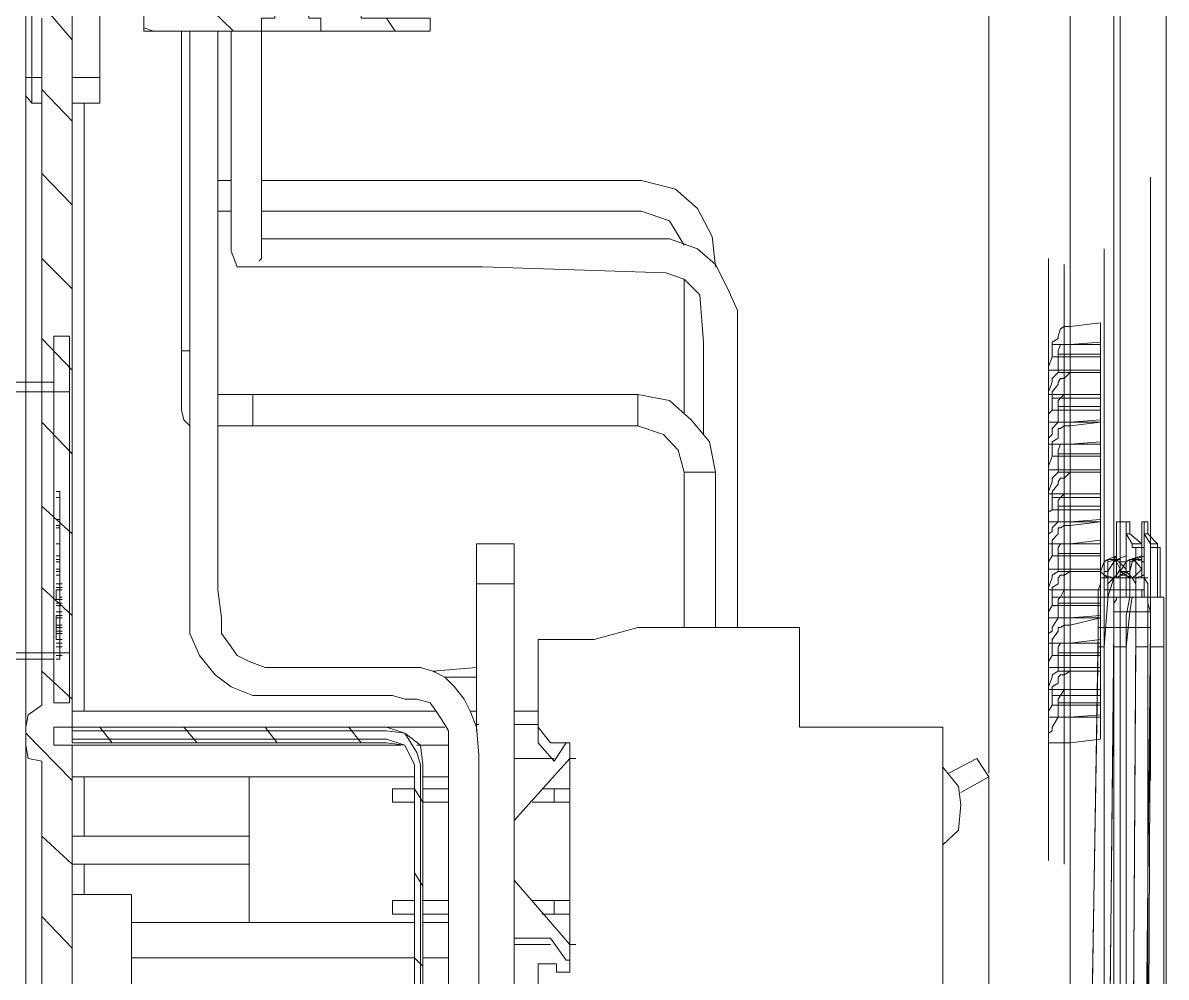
# Model space of a CAD drawing. Header units: millimetres. Extents: x 50 to 186, y -32 to 33.
# Drawn here: x 128.043 to 129.358, y -12.236 to -11.138 of the extents above; entities that cross this region are included whole.
import ezdxf

# ---------------------------------------------------------------- set-up
doc = ezdxf.new("R2010")
doc.units = ezdxf.units.MM
doc.layers.add('Prumada Eletrica', color=40, linetype='Continuous', lineweight=30)

msp = doc.modelspace()

# ---------------------------------------------------------------- linework, layer by layer
at = {"layer": 'Prumada Eletrica', "color": 7, "linetype": 'Continuous', "lineweight": 20, "true_color": 0x000007}
for points in [[(129.2478, -13.003), (129.2478, -13.0002), (129.2478, -9.31)], [(129.2478, -9.4567), (129.2478, -12.6776), (129.2478, -12.6776)], [(129.3163, -9.4846), (129.3121, -9.4888), (129.3051, -9.507), (129.3051, -12.9458), (129.3163, -12.9681), (129.3582, -12.9681)], [(129.3582, -12.5742), (129.3582, -9.5097), (129.3582, -9.5097)], [(129.3051, -9.553), (129.2981, -9.553), (129.2981, -12.9039), (129.3051, -12.9039)], [(129.1542, -9.6243), (129.1542, -12.0016), (129.1542, -12.0016)], [(128.0997, -12.6273), (128.0997, -11.9694), (128.0787, -11.9694), (128.0787, -11.9485), (128.0997, -11.9485), (128.0997, -9.7276)], [(128.1821, -9.7458), (128.1821, -11.1481), (128.3176, -11.1481), (128.3176, -11.1328), (128.3329, -11.1328), (128.3329, -11.0434), (128.3721, -11.0434), (128.3721, -11.1328), (128.386, -11.1328), (128.386, -11.1481), (128.5117, -11.1481), (128.5117, -11.1328), (128.4321, -11.1328), (128.4321, -10.9219), (128.5117, -10.9219), (128.5117, -10.9079), (128.4321, -10.9079), (128.4321, -10.8506)], [(129.2478, -11.4876), (129.2478, -10.9833), (129.2827, -10.9833)], [(128.2855, -11.1481), (128.1821, -11.0476), (128.1821, -11.0476)], [(128.0997, -11.2012), (128.1318, -11.2012), (128.1318, -11.0979)], [(128.0997, -11.1579), (128.0606, -11.1118), (128.0606, -11.1118)], [(128.0648, -11.1328), (128.0648, -11.9233), (128.0494, -11.9345), (128.0466, -11.9485), (128.0466, -11.9694), (128.0494, -11.9848), (128.0648, -11.9876), (128.0648, -12.6427)], [(128.4712, -11.1481), (128.4614, -11.1328), (128.4614, -11.1328)], [(128.1933, -11.1481), (128.1821, -11.144), (128.1821, -11.144)], [(128.2352, -11.6021), (128.2282, -11.5951), (128.2254, -11.5839), (128.2254, -11.1481)], [(128.5327, -12.5854), (128.5327, -11.9527), (128.5285, -11.9457), (128.5187, -11.9303), (128.5117, -11.9206), (128.4964, -11.9164), (128.4824, -11.9164), (128.4684, -11.9122), (128.3078, -11.9122), (128.2827, -11.9024), (128.2645, -11.8884), (128.2463, -11.8661), (128.2352, -11.8409), (128.2352, -11.1481)], [(128.2673, -11.1481), (128.2673, -11.7907), (128.2715, -11.8228), (128.2715, -11.8409), (128.2827, -11.8563), (128.2896, -11.8661), (128.3036, -11.8731), (128.3218, -11.88), (128.5006, -11.88), (128.5145, -11.8842), (128.5285, -11.8912), (128.5397, -11.9024), (128.5508, -11.9164), (128.5578, -11.9303), (128.5648, -11.9485), (128.5676, -11.9806), (128.5676, -12.5854), (128.5648, -12.5882), (128.5578, -12.5924), (128.5578, -12.5952), (128.5257, -12.5952)], [(128.826, -11.6119), (128.826, -11.5057), (128.8218, -11.4512), (128.8037, -11.4331), (128.7827, -11.4261), (128.5718, -11.4191), (128.2896, -11.4191), (128.2827, -11.401), (128.2827, -11.1481)], [(128.3176, -11.1481), (128.3176, -11.4093), (128.3148, -11.4121)], [(128.3176, -11.1481), (128.386, -11.1481), (128.386, -11.1481)], [(128.0466, -11.2012), (128.0466, -11.2152), (128.0466, -11.2152)], [(128.0536, -11.2012), (128.0648, -11.2012), (128.0648, -11.2012)], [(128.0536, -11.2306), (128.0536, -11.2012), (128.0536, -11.2012)], [(128.1318, -11.2306), (128.1318, -11.2012), (128.1318, -11.2012)], [(128.0466, -11.2152), (128.0466, -11.2222), (128.0536, -11.2306)], [(128.0466, -11.2152), (128.0466, -11.9485), (128.0466, -11.9485)], [(128.0997, -11.2515), (128.0648, -11.2152), (128.0648, -11.2152)], [(128.0648, -11.2306), (128.0536, -11.2306), (128.0536, -11.2306)], [(128.1318, -11.2306), (128.0997, -11.2306), (128.0997, -11.2306)], [(128.1137, -11.9303), (128.1137, -11.2306), (128.1137, -11.2306)], [(128.0997, -11.3479), (128.0648, -11.3116), (128.0648, -11.3116)], [(128.2673, -11.3199), (128.2827, -11.3199), (128.2827, -11.3199)], [(128.3176, -11.3199), (128.7548, -11.3199), (128.7939, -11.3297), (128.819, -11.3521), (128.8358, -11.3842), (128.84, -11.4191)], [(129.34, -12.0099), (129.34, -11.3158), (129.34, -11.3158)], [(128.2827, -11.3549), (128.2673, -11.3549), (128.2673, -11.3549)], [(128.8037, -11.394), (128.7869, -11.366), (128.7548, -11.3549), (128.3176, -11.3549)], [(128.3176, -11.387), (128.7869, -11.387), (128.819, -11.3982), (128.84, -11.4163), (128.8539, -11.4443), (128.8651, -11.4694), (128.8651, -11.834)], [(129.2869, -12.091), (129.2869, -11.3982), (129.2869, -11.3982)], [(128.0997, -11.4443), (128.0648, -11.4093), (128.0648, -11.4093)], [(129.2227, -11.4093), (129.2227, -12.1021), (129.2227, -12.1021)], [(129.2408, -11.4163), (129.2408, -12.1063), (129.2408, -12.1063)], [(128.8037, -11.5881), (128.8037, -11.4331), (128.8037, -11.4331)], [(129.2827, -11.5085), (129.2269, -11.5085), (129.2269, -11.5057), (129.2339, -11.5015), (129.2339, -11.4987), (129.2366, -11.4904), (129.2408, -11.4876), (129.2478, -11.4876)], [(129.2827, -11.4834), (129.2478, -11.4876), (129.2478, -11.4876)], [(129.2827, -11.4834), (129.2827, -11.5378), (129.2827, -11.5378)], [(128.0997, -11.5378), (128.0648, -11.5015), (128.0648, -11.5015)], [(128.0787, -11.4987), (128.0787, -11.9206), (128.0787, -11.9206)], [(128.0787, -11.9206), (128.0969, -11.9206), (128.0969, -11.4987), (128.0787, -11.4987)], [(129.2478, -11.5085), (129.2827, -11.5057), (129.2827, -11.5057)], [(128.2352, -11.5155), (128.2254, -11.5155), (128.2254, -11.5155)], [(129.2269, -11.5085), (129.2269, -11.5225), (129.2269, -11.5225)], [(129.2339, -11.5406), (129.2339, -11.5197), (129.2339, -11.5155), (129.2366, -11.5085), (129.2478, -11.5085), (129.2478, -11.5406)], [(129.2827, -11.5197), (129.2339, -11.5197), (129.2339, -11.5197)], [(129.2827, -11.5225), (129.2269, -11.5225), (129.2227, -11.5337), (129.2227, -11.5378), (129.2478, -11.5378)], [(129.2478, -11.5658), (129.2227, -11.5658), (129.2227, -11.563), (129.2269, -11.5518), (129.2269, -11.5476), (129.2339, -11.5406), (129.2478, -11.5406)], [(129.2827, -11.5406), (129.2478, -11.5406), (129.2408, -11.5476), (129.2366, -11.5476), (129.2339, -11.5518), (129.2339, -11.5546), (129.2269, -11.563), (129.2269, -11.57), (129.2827, -11.57), (129.2827, -11.5658)], [(129.2478, -11.5378), (129.2827, -11.5378), (129.2827, -11.5378)], [(129.2827, -11.5406), (129.2478, -11.5406), (129.2478, -11.5406)], [(129.2827, -11.5378), (129.2827, -11.5658), (129.2827, -11.5658)], [(128.0787, -11.5518), (127.96, -11.5518), (127.96, -11.5518)], [(127.96, -11.563), (128.0969, -11.563), (128.0969, -11.563)], [(128.2673, -11.5658), (128.3078, -11.5658), (128.3078, -11.5658)], [(128.3078, -11.5658), (128.7506, -11.5658), (128.7506, -11.5658)], [(128.3078, -11.5658), (128.3078, -11.6021), (128.3078, -11.6021)], [(128.84, -11.6552), (128.833, -11.6203), (128.812, -11.5951), (128.7869, -11.5728), (128.7506, -11.5658)], [(128.7506, -11.5658), (128.7506, -11.6021), (128.7506, -11.6021)], [(129.2269, -11.57), (129.2269, -11.5839), (129.2827, -11.5839), (129.2827, -11.57)], [(129.2827, -11.5658), (129.2408, -11.5658), (129.2366, -11.57), (129.2339, -11.5728), (129.2339, -11.5797), (129.2827, -11.5797)], [(129.2827, -11.5658), (129.2478, -11.5658), (129.2478, -11.5658)], [(129.2478, -11.5658), (129.2478, -11.6021), (129.2478, -11.6021)], [(129.2269, -11.5839), (129.2227, -11.5881), (129.2227, -11.5979)], [(129.2339, -11.5979), (129.2339, -11.5797), (129.2339, -11.5797)], [(129.2827, -11.5839), (129.2827, -11.5951), (129.2827, -11.5951)], [(128.0997, -11.6342), (128.0648, -11.5979), (128.0648, -11.5979)], [(129.2478, -11.5979), (129.2339, -11.5979), (129.2269, -11.6049), (129.2269, -11.6119), (129.2227, -11.6161), (129.2227, -11.623), (129.2478, -11.623)], [(129.2478, -11.5979), (129.2227, -11.5979), (129.2227, -11.5979)], [(129.2827, -11.623), (129.2269, -11.623), (129.2269, -11.6203), (129.2339, -11.6161), (129.2339, -11.6049), (129.2366, -11.6049), (129.2408, -11.6021), (129.2478, -11.6021), (129.2827, -11.5979)], [(129.2827, -11.6203), (129.2827, -11.5951), (129.2478, -11.5979)], [(129.2827, -11.5979), (129.2478, -11.5979), (129.2478, -11.5979)], [(128.3078, -11.6021), (128.2673, -11.6021), (128.2673, -11.6021)], [(128.7506, -11.6021), (128.3078, -11.6021), (128.3078, -11.6021)], [(128.8037, -11.834), (128.8037, -11.6552), (128.7967, -11.63), (128.7799, -11.6119), (128.7506, -11.6021)], [(129.2478, -11.6552), (129.2478, -11.623), (129.2366, -11.623), (129.2339, -11.63), (129.2339, -11.6342), (129.2339, -11.6552), (129.2269, -11.6622), (129.2269, -11.6663), (129.2227, -11.6775), (129.2227, -11.6803)], [(129.2269, -11.623), (129.2269, -11.637), (129.2269, -11.637)], [(129.2827, -11.6203), (129.2478, -11.623), (129.2478, -11.623)], [(129.2478, -11.623), (129.2827, -11.6203), (129.2827, -11.6203)], [(129.2827, -11.6203), (129.2827, -11.6524), (129.2827, -11.6524)], [(129.2478, -11.6524), (129.2227, -11.6524), (129.2227, -11.6482), (129.2269, -11.637), (129.2827, -11.637)], [(129.2827, -11.6342), (129.2339, -11.6342), (129.2339, -11.6342)], [(128.84, -11.6552), (128.8037, -11.6552), (128.8037, -11.6552)], [(128.84, -11.6552), (128.84, -11.834), (128.84, -11.834)], [(129.2827, -11.6552), (129.2478, -11.6552), (129.2408, -11.6622), (129.2366, -11.6622), (129.2339, -11.6663), (129.2339, -11.6691), (129.2269, -11.6775), (129.2269, -11.6845), (129.2827, -11.6845), (129.2827, -11.6803)], [(129.2478, -11.6552), (129.2339, -11.6552), (129.2339, -11.6552)], [(129.2478, -11.6524), (129.2827, -11.6524), (129.2827, -11.6524)], [(129.2827, -11.6552), (129.2478, -11.6552), (129.2478, -11.6552)], [(129.2827, -11.6524), (129.2827, -11.6803), (129.2827, -11.6803)], [(128.0815, -11.6775), (128.0857, -11.6775), (128.0857, -11.6943), (128.0857, -11.8521), (128.0857, -11.8703), (128.0815, -11.8703)], [(129.2478, -11.6803), (129.2227, -11.6803), (129.2227, -11.6803)], [(129.2269, -11.6845), (129.2269, -11.6985), (129.2827, -11.6985)], [(129.2827, -11.6803), (129.2478, -11.6803), (129.2408, -11.6803), (129.2366, -11.6845), (129.2339, -11.6873), (129.2339, -11.6943)], [(129.2827, -11.6803), (129.2478, -11.6803), (129.2478, -11.6803)], [(129.2827, -11.7124), (129.2478, -11.7166), (129.2478, -11.6803)], [(129.2827, -11.7096), (129.2827, -11.6845), (129.2827, -11.6845)], [(128.0997, -11.7264), (128.0648, -11.6943), (128.0648, -11.6943)], [(129.2269, -11.6985), (129.2227, -11.7013), (129.2227, -11.7124), (129.2478, -11.7124)], [(129.2827, -11.6943), (129.2339, -11.6943), (129.2339, -11.7124), (129.2478, -11.7124)], [(128.0815, -11.7096), (128.0857, -11.7096), (128.0857, -11.7096)], [(128.0857, -11.7166), (128.0815, -11.7166), (128.0815, -11.7166)], [(128.0815, -11.7166), (128.0857, -11.7166), (128.0857, -11.7166)], [(129.2478, -11.7376), (129.2227, -11.7376), (129.2227, -11.7264), (129.2269, -11.7236), (129.2269, -11.7194), (129.2339, -11.7124)], [(129.2478, -11.7166), (129.2408, -11.7166), (129.2366, -11.7194), (129.2339, -11.7194), (129.2339, -11.7264), (129.2269, -11.7334), (129.2269, -11.7376), (129.2827, -11.7376)], [(129.2478, -11.7124), (129.2827, -11.7096), (129.2827, -11.7096)], [(129.2827, -11.7124), (129.2478, -11.7124), (129.2478, -11.7124)], [(129.2827, -11.7096), (129.2827, -11.7334), (129.2827, -11.7334)], [(129.3009, -11.7124), (129.3009, -11.7767), (129.2981, -11.7767), (129.2911, -11.7837), (129.2911, -11.8018), (129.2869, -11.8563), (129.2869, -12.5058), (129.2911, -12.5603), (129.2911, -12.5784), (129.2981, -12.5854), (129.333, -12.5854), (129.3372, -12.5784), (129.3372, -11.7837), (129.333, -11.7767)], [(129.3191, -11.7418), (129.3191, -11.7376), (129.3121, -11.7264), (129.3121, -11.7124), (129.3009, -11.7124)], [(129.3051, -11.7124), (129.3121, -11.7124), (129.3121, -11.7124)], [(129.3302, -11.7515), (129.3302, -11.7767), (129.3121, -11.7767), (129.3121, -11.7124)], [(129.3121, -11.7515), (129.3121, -11.7124), (129.3163, -11.7124), (129.3163, -11.7264), (129.3302, -11.7376), (129.3302, -11.7418)], [(129.3121, -11.7124), (129.3163, -11.7124), (129.3163, -11.7124)], [(129.333, -11.7124), (129.333, -11.7515), (129.3232, -11.7557), (129.3302, -11.7557), (129.3302, -11.7585), (129.333, -11.7585)], [(129.333, -11.7124), (129.3302, -11.7124), (129.333, -11.7124), (129.3302, -11.7124)], [(129.3302, -11.7124), (129.3302, -11.7515), (129.3302, -11.7515)], [(129.3372, -11.7264), (129.3372, -11.7124), (129.333, -11.7124), (129.333, -11.7264)], [(129.3372, -11.7124), (129.333, -11.7124), (129.333, -11.7124)], [(129.333, -11.7585), (129.333, -11.7124), (129.333, -11.7124)], [(128.0857, -11.7194), (128.0815, -11.7194), (128.0815, -11.7194)], [(128.0857, -11.7194), (128.0815, -11.7194), (128.0815, -11.7194)], [(128.0857, -11.7194), (128.0815, -11.7194), (128.0815, -11.7194)], [(128.0857, -11.7194), (128.0815, -11.7194), (128.0815, -11.7194)], [(129.3121, -11.7264), (129.3163, -11.7264), (129.3163, -11.7264)], [(129.3484, -11.7376), (129.3372, -11.7264), (129.333, -11.7264), (129.34, -11.7376)], [(128.0857, -11.7376), (128.0815, -11.7376), (128.0815, -11.7376)], [(128.6081, -11.7837), (128.6081, -11.7376), (128.5648, -11.7376), (128.5648, -11.7837)], [(129.2478, -11.7697), (129.2478, -11.7376), (129.2366, -11.7376), (129.2339, -11.7418), (129.2339, -11.7697), (129.2269, -11.7739), (129.2269, -11.7767), (129.2227, -11.7879), (129.2227, -11.7907)], [(129.2269, -11.7376), (129.2269, -11.7515), (129.2269, -11.7515)], [(129.2827, -11.7334), (129.2478, -11.7376), (129.2478, -11.7376)], [(129.2478, -11.7376), (129.2827, -11.7334), (129.2827, -11.7334)], [(129.2827, -11.7334), (129.2827, -11.7669), (129.2827, -11.7669)], [(129.3191, -11.7376), (129.3302, -11.7376), (129.3302, -11.7376)], [(129.3191, -11.799), (129.3232, -11.799), (129.3232, -11.7418), (129.333, -11.7418), (129.333, -11.799)], [(129.3232, -11.7418), (129.3302, -11.7418), (129.3302, -11.7418)], [(129.3302, -11.7418), (129.333, -11.7418), (129.333, -11.799)], [(129.3484, -11.7418), (129.34, -11.7418), (129.34, -11.7418)], [(129.3484, -11.7418), (129.3512, -11.7418), (129.3512, -11.7418)], [(129.3512, -11.799), (129.3512, -11.7418), (129.3484, -11.7418)], [(129.3512, -11.7418), (129.3484, -11.7418), (129.3484, -11.7418)], [(129.3484, -11.799), (129.3484, -11.7418), (129.3484, -11.7418)], [(129.3512, -11.7418), (129.3512, -11.799), (129.3512, -11.799)], [(128.0857, -11.7515), (128.0815, -11.7515), (128.0815, -11.7515)], [(128.0857, -11.7557), (128.0815, -11.7557), (128.0815, -11.7557)], [(128.0857, -11.7557), (128.0815, -11.7557), (128.0815, -11.7557)], [(128.0857, -11.7557), (128.0815, -11.7557), (128.0815, -11.7557)], [(129.2478, -11.7669), (129.2227, -11.7669), (129.2227, -11.7585), (129.2269, -11.7515), (129.2827, -11.7515)], [(129.2827, -11.7488), (129.2339, -11.7488), (129.2339, -11.7488)], [(129.2911, -11.7767), (129.2869, -11.7739), (129.2827, -11.7697), (129.2869, -11.7739), (129.2981, -11.7767), (129.3009, -11.7739), (129.3051, -11.7669), (129.3009, -11.7585), (129.2981, -11.7557)], [(129.2869, -11.7697), (129.2911, -11.7697), (129.2911, -11.7767), (129.3051, -11.7767), (129.3051, -11.7739), (129.3121, -11.7739), (129.3121, -11.7585), (129.3051, -11.7585), (129.3051, -11.7557), (129.3009, -11.7557)], [(129.3009, -11.7557), (129.2911, -11.7585), (129.2911, -11.7697)], [(129.3009, -11.7557), (129.2911, -11.7557), (129.2911, -11.7557)], [(129.2981, -11.7585), (129.3009, -11.7557), (129.3009, -11.7767), (129.3121, -11.7767)], [(129.3121, -11.7669), (129.3009, -11.7557), (129.3009, -11.7557)], [(129.3051, -11.799), (129.3051, -11.7697), (129.3121, -11.7739), (129.3191, -11.7767), (129.3232, -11.7739), (129.3302, -11.7669), (129.3232, -11.7585), (129.3191, -11.7557), (129.3302, -11.7515)], [(129.3163, -11.7557), (129.3121, -11.7585), (129.3051, -11.7697), (129.3121, -11.7739), (129.3163, -11.7767), (129.3121, -11.7739), (129.3051, -11.7697)], [(129.3191, -11.7557), (129.3163, -11.7557), (129.3302, -11.7515)], [(129.3163, -11.7557), (129.3163, -11.7767), (129.3163, -11.7767)], [(129.3232, -11.7557), (129.3163, -11.7557), (129.3163, -11.7557)], [(129.3232, -11.7557), (129.333, -11.7515), (129.333, -11.7515)], [(129.3232, -11.7767), (129.3232, -11.7557), (129.3232, -11.7557)], [(129.333, -11.7585), (129.3232, -11.7557), (129.3232, -11.7557)], [(128.0857, -11.7585), (128.0815, -11.7585), (128.0815, -11.7585)], [(128.0857, -11.7585), (128.0815, -11.7585), (128.0815, -11.7585)], [(128.0815, -11.7585), (128.0857, -11.7585), (128.0857, -11.7585)], [(128.0857, -11.7669), (128.0815, -11.7669), (128.0815, -11.7669)], [(129.2478, -11.7669), (129.2827, -11.7669), (129.2827, -11.7669)], [(129.2827, -11.7669), (129.2827, -11.7907), (129.2827, -11.7907)], [(129.2981, -11.7585), (129.2911, -11.7697), (129.2911, -11.7697)], [(129.333, -11.7739), (129.333, -11.7585), (129.333, -11.7585)], [(128.0857, -11.7697), (128.0815, -11.7697), (128.0815, -11.7697)], [(128.0857, -11.7697), (128.0815, -11.7697), (128.0815, -11.7697)], [(128.0857, -11.7697), (128.0815, -11.7697), (128.0815, -11.7697)], [(128.0815, -11.7739), (128.0857, -11.7739), (128.0857, -11.7739)], [(129.2827, -11.7907), (129.2827, -11.799), (129.2269, -11.799), (129.2269, -11.7879), (129.2339, -11.7837), (129.2339, -11.7767), (129.2366, -11.7739), (129.2408, -11.7739), (129.2478, -11.7697)], [(129.2478, -11.7697), (129.2339, -11.7697), (129.2339, -11.7697)], [(129.2827, -11.7697), (129.2478, -11.7697), (129.2478, -11.7697)], [(129.2827, -11.7697), (129.2478, -11.7697), (129.2478, -11.7697)], [(129.2827, -11.7767), (129.2827, -11.7837), (129.2799, -11.7907), (129.2799, -11.8563), (129.2688, -12.5058), (129.2688, -12.5533), (129.273, -12.5603), (129.273, -12.5854), (129.2799, -12.5854)], [(129.2799, -11.8563), (129.2799, -11.7907), (129.2827, -11.7837), (129.2827, -11.7767), (129.2981, -11.7767), (129.2911, -11.7837), (129.2911, -11.8018), (129.2869, -11.8563)], [(129.2869, -11.7767), (129.2869, -11.799), (129.2827, -11.799)], [(129.2869, -11.799), (129.2869, -11.7697), (129.2911, -11.7697), (129.2911, -11.799)], [(129.2981, -11.7767), (129.2911, -11.799), (129.3121, -11.799), (129.3121, -11.7767)], [(129.2981, -11.7767), (129.3009, -11.7767), (129.3009, -11.7767)], [(129.3009, -11.7767), (129.3121, -11.7697), (129.3121, -11.7697)], [(129.3051, -11.7697), (129.3121, -11.7697), (129.3121, -11.7697)], [(129.3051, -11.799), (129.3051, -11.7697), (129.3051, -11.7697)], [(129.3121, -11.799), (129.3121, -11.7697), (129.3163, -11.7739), (129.3191, -11.7767), (129.3302, -11.7767), (129.3302, -11.7739), (129.333, -11.7739)], [(129.3121, -11.7697), (129.3163, -11.7697), (129.3163, -11.7697)], [(129.3163, -11.7697), (129.3163, -11.799), (129.3163, -11.7767)], [(129.3163, -11.7767), (129.3232, -11.7767), (129.3232, -11.7767)], [(129.3191, -11.7767), (129.3232, -11.7837), (129.3232, -11.8563), (129.3372, -11.8563), (129.3372, -11.7837), (129.333, -11.7767)], [(129.3232, -11.8563), (129.3232, -11.7837), (129.3191, -11.7767)], [(129.3232, -11.7767), (129.333, -11.7739), (129.333, -11.7739)], [(129.3302, -11.7767), (129.333, -11.7767), (129.333, -11.7739)], [(129.333, -11.7767), (129.3372, -11.7767), (129.3372, -11.7767)], [(128.0997, -11.82), (128.0648, -11.7879), (128.0648, -11.7879)], [(128.0857, -11.7837), (128.0815, -11.7837), (128.0815, -11.7837)], [(128.0857, -11.7879), (128.0815, -11.7879), (128.0815, -11.7879)], [(128.0857, -11.7879), (128.0815, -11.7879), (128.0815, -11.7879)], [(128.0857, -11.7907), (128.0815, -11.7907), (128.0815, -11.7907)], [(128.0815, -11.8018), (128.0815, -11.7907), (128.0857, -11.7907)], [(128.0885, -11.7837), (128.0857, -11.7837), (128.0857, -11.7879)], [(128.0857, -11.7837), (128.0885, -11.7837), (128.0885, -11.7837)], [(128.0857, -11.7879), (128.0885, -11.7879), (128.0885, -11.7879)], [(128.0857, -11.7879), (128.0885, -11.7879), (128.0885, -11.7879)], [(128.0857, -11.7879), (128.0885, -11.7879), (128.0885, -11.7879)], [(128.0857, -11.7879), (128.0885, -11.7879), (128.0885, -11.7879)], [(128.0885, -11.7907), (128.0857, -11.7907), (128.0857, -11.799)], [(128.0857, -11.7907), (128.0885, -11.7907), (128.0885, -11.7907)], [(128.0857, -11.7907), (128.0885, -11.7907), (128.0885, -11.7907)], [(128.0857, -11.7907), (128.0885, -11.7907), (128.0885, -11.7907)], [(128.5676, -12.3927), (128.6081, -12.3927), (128.6081, -11.7837), (128.5648, -11.7837), (128.5648, -11.9527)], [(129.2227, -11.8521), (129.2227, -11.8409), (129.2269, -11.8381), (129.2269, -11.834), (129.2339, -11.8228), (129.2339, -11.8018), (129.2366, -11.799), (129.2408, -11.7907), (129.2478, -11.7907), (129.2478, -11.8312), (129.2408, -11.8312), (129.2366, -11.834), (129.2339, -11.834), (129.2339, -11.8381), (129.2269, -11.8479), (129.2269, -11.8521), (129.2269, -11.8661), (129.2227, -11.8731), (129.2227, -11.88)], [(129.2478, -11.7907), (129.2227, -11.7907), (129.2227, -11.7907)], [(129.2827, -11.7907), (129.2478, -11.7907), (129.2478, -11.7907)], [(129.2478, -11.7907), (129.2827, -11.7907), (129.2827, -11.7907)], [(129.2869, -11.799), (129.2869, -11.7907), (129.3051, -11.7907)], [(129.2869, -11.7907), (129.2911, -11.7907), (129.2911, -11.7907)], [(129.3121, -11.7907), (129.2911, -11.7907), (129.2911, -11.799)], [(129.3051, -11.799), (129.3051, -11.7907), (129.3121, -11.7907), (129.3121, -11.799)], [(129.3121, -11.799), (129.3121, -11.7907), (129.3302, -11.7907)], [(129.3121, -11.7907), (129.3163, -11.7907), (129.3163, -11.7907)], [(129.3163, -11.799), (129.3163, -11.7907), (129.333, -11.7907)], [(129.3302, -11.799), (129.3302, -11.7907), (129.333, -11.7907), (129.333, -11.799)], [(128.0857, -11.8018), (128.0815, -11.8018), (128.0815, -11.8018)], [(128.0815, -11.806), (128.0857, -11.806), (128.0857, -11.806)], [(128.0857, -11.8088), (128.0815, -11.8088), (128.0815, -11.8088)], [(128.0857, -11.8088), (128.0815, -11.8088), (128.0815, -11.8088)], [(128.0857, -11.799), (128.0885, -11.799), (128.0885, -11.799)], [(128.0857, -11.799), (128.0885, -11.799), (128.0885, -11.799)], [(128.0857, -11.8018), (128.0885, -11.8018), (128.0885, -11.8018)], [(128.0857, -11.8018), (128.0885, -11.8018), (128.0885, -11.8018)], [(128.0857, -11.8018), (128.0885, -11.8018), (128.0885, -11.8018)], [(128.0857, -11.8018), (128.0885, -11.8018), (128.0885, -11.8018)], [(128.0857, -11.8018), (128.0885, -11.8018), (128.0885, -11.8018)], [(128.0857, -11.8018), (128.0885, -11.8018), (128.0885, -11.8018)], [(128.0857, -11.8018), (128.0885, -11.8018), (128.0885, -11.8018)], [(128.0857, -11.8018), (128.0885, -11.8018), (128.0885, -11.8018)], [(128.0857, -11.8018), (128.0885, -11.8018), (128.0885, -11.8018)], [(128.0857, -11.8018), (128.0885, -11.8018), (128.0885, -11.8018)], [(128.0857, -11.806), (128.0885, -11.806), (128.0885, -11.806)], [(128.0857, -11.806), (128.0885, -11.806), (128.0885, -11.806)], [(128.0857, -11.806), (128.0885, -11.806), (128.0885, -11.806)], [(128.0857, -11.806), (128.0885, -11.806), (128.0885, -11.806)], [(128.0857, -11.806), (128.0885, -11.806), (128.0885, -11.806)], [(128.0857, -11.8088), (128.0885, -11.8088), (128.0885, -11.8088)], [(128.0857, -11.8088), (128.0885, -11.8088), (128.0885, -11.8088)], [(128.0857, -11.8158), (128.0857, -11.8088), (128.0857, -11.8088)], [(128.0857, -11.8088), (128.0885, -11.8088), (128.0885, -11.8088)], [(128.0857, -11.8088), (128.0885, -11.8088), (128.0885, -11.8088)], [(128.0857, -11.8088), (128.0885, -11.8088), (128.0885, -11.8088)], [(128.0857, -11.8088), (128.0885, -11.8088), (128.0885, -11.8088)], [(128.0857, -11.8088), (128.0885, -11.8088), (128.0885, -11.8088)], [(129.2269, -11.8088), (129.2227, -11.8158), (129.2227, -11.8228)], [(129.2269, -11.799), (129.2269, -11.8088), (129.2827, -11.8088), (129.2827, -11.799)], [(129.2827, -11.806), (129.2339, -11.806), (129.2339, -11.806)], [(129.2827, -11.799), (129.2799, -11.799), (129.2799, -11.8381)], [(129.2799, -11.834), (129.3232, -11.834), (129.3232, -11.799), (129.3191, -11.799)], [(129.2827, -11.8088), (129.2827, -11.82), (129.2827, -11.82)], [(129.2869, -11.799), (129.2911, -11.799), (129.2981, -11.799)], [(129.2869, -11.799), (129.2911, -11.799), (129.2981, -11.799)], [(129.2869, -11.799), (129.2911, -11.799), (129.2911, -11.799)], [(129.3009, -11.799), (129.3009, -11.8018), (129.2981, -11.806), (129.2981, -11.8563), (129.2911, -12.5058), (129.2911, -12.5631)], [(129.2911, -11.799), (129.2981, -11.799), (129.2981, -11.799)], [(129.3009, -11.799), (129.3009, -11.8018), (129.2981, -11.806), (129.2981, -11.8563)], [(129.3009, -11.799), (129.3191, -11.799), (129.3191, -11.799)], [(129.3163, -12.5561), (129.3121, -12.5058), (129.3121, -11.82), (129.3163, -11.799)], [(129.3121, -11.8563), (129.3163, -11.8158), (129.3191, -11.799)], [(129.3121, -11.799), (129.3163, -11.799), (129.3191, -11.799)], [(129.3121, -11.799), (129.3163, -11.799), (129.3163, -11.799)], [(129.3121, -11.799), (129.3163, -11.799), (129.3191, -11.799)], [(129.3163, -11.799), (129.3191, -11.799), (129.3191, -11.799)], [(129.3163, -11.799), (129.3191, -11.799), (129.3191, -11.799)], [(129.3554, -11.799), (129.3554, -12.5631), (129.3191, -12.5631)], [(129.3484, -11.799), (129.3232, -11.799), (129.3232, -11.799)], [(129.3302, -12.5631), (129.333, -12.5631), (129.333, -12.5281), (129.3372, -12.5212), (129.3372, -12.5058), (129.34, -11.8563), (129.34, -11.8158), (129.3372, -11.806), (129.3372, -11.799)], [(129.34, -11.8563), (129.34, -11.8158), (129.3372, -11.806), (129.3372, -11.799)], [(129.3554, -11.799), (129.3484, -11.799), (129.3484, -11.799)], [(129.3554, -11.799), (129.3554, -11.8563), (129.3554, -11.8563)], [(128.0857, -11.8158), (128.0815, -11.8158), (128.0815, -11.8158)], [(128.0857, -11.8158), (128.0815, -11.8158), (128.0815, -11.8158)], [(128.0857, -11.8158), (128.0815, -11.8158), (128.0815, -11.8158)], [(128.0857, -11.8158), (128.0815, -11.8158), (128.0815, -11.8158)], [(128.0857, -11.8158), (128.0815, -11.8158), (128.0815, -11.8158)], [(128.0815, -11.8312), (128.0857, -11.8312), (128.0857, -11.8158)], [(128.0857, -11.8158), (128.0815, -11.8158), (128.0815, -11.8158)], [(128.0857, -11.82), (128.0815, -11.82), (128.0815, -11.82)], [(128.0857, -11.82), (128.0815, -11.82), (128.0815, -11.82)], [(128.0857, -11.82), (128.0815, -11.82), (128.0815, -11.82)], [(128.0815, -11.8479), (128.0815, -11.82), (128.0815, -11.82)], [(128.0857, -11.8158), (128.0885, -11.8158), (128.0885, -11.8158)], [(128.0857, -11.8158), (128.0885, -11.8158), (128.0885, -11.8158)], [(128.0857, -11.8158), (128.0885, -11.8158), (128.0885, -11.8158)], [(128.0857, -11.8158), (128.0885, -11.8158), (128.0885, -11.8158)], [(128.0857, -11.82), (128.0885, -11.82), (128.0885, -11.82)], [(128.0857, -11.82), (128.0885, -11.82), (128.0885, -11.82)], [(128.0857, -11.82), (128.0885, -11.82), (128.0885, -11.82)], [(128.0857, -11.82), (128.0885, -11.82), (128.0885, -11.82)], [(129.2478, -11.8228), (129.2827, -11.82), (129.2827, -11.82)], [(129.2827, -11.82), (129.2827, -11.8479), (129.2827, -11.8479)], [(129.3163, -11.8158), (129.2981, -11.8158), (129.2981, -11.834), (129.2911, -12.5309), (129.2911, -12.5533), (129.3163, -12.5533)], [(129.3163, -12.5533), (129.333, -12.5533), (129.333, -12.5309), (129.34, -11.834), (129.34, -11.8158), (129.3163, -11.8158)], [(128.0857, -11.8228), (128.0815, -11.8228), (128.0815, -11.8228)], [(128.0857, -11.8312), (128.0815, -11.8312), (128.0815, -11.8312)], [(128.0857, -11.834), (128.0815, -11.834), (128.0815, -11.834)], [(128.0857, -11.8228), (128.0885, -11.8228), (128.0885, -11.8228)], [(128.0857, -11.8228), (128.0885, -11.8228), (128.0885, -11.8228)], [(128.0857, -11.8228), (128.0885, -11.8228), (128.0885, -11.8228)], [(128.0885, -11.8312), (128.0857, -11.8312), (128.0857, -11.834), (128.0885, -11.834)], [(128.0857, -11.8312), (128.0885, -11.8312), (128.0885, -11.8312)], [(128.0857, -11.8312), (128.0885, -11.8312), (128.0885, -11.8312)], [(128.0857, -11.8312), (128.0885, -11.8312), (128.0885, -11.8312)], [(128.0857, -11.834), (128.0857, -11.8381), (128.0857, -11.8381)], [(129.2478, -11.8228), (129.2227, -11.8228), (129.2227, -11.8228)], [(129.2478, -11.8228), (129.2339, -11.8228), (129.2339, -11.8228)], [(129.2827, -11.8228), (129.2478, -11.8228), (129.2478, -11.8228)], [(129.2478, -11.8312), (129.2827, -11.8228), (129.2827, -11.8228)], [(129.2827, -11.8228), (129.2478, -11.8312), (129.2478, -11.8312)], [(129.3232, -11.834), (129.2799, -11.834), (129.2799, -11.834)], [(129.3121, -11.834), (129.34, -11.834), (129.34, -11.834)], [(129.3121, -11.834), (129.34, -11.834), (129.34, -11.834)], [(129.3163, -12.5714), (129.3163, -12.5603), (129.3191, -12.5533), (129.3191, -12.5309), (129.3232, -11.834)], [(128.0857, -11.8381), (128.0815, -11.8381), (128.0815, -11.8381)], [(128.0857, -11.8381), (128.0815, -11.8381), (128.0815, -11.8381)], [(128.0857, -11.8409), (128.0815, -11.8409), (128.0815, -11.8409)], [(128.0857, -11.8409), (128.0815, -11.8409), (128.0815, -11.8409)], [(128.0857, -11.8479), (128.0815, -11.8479), (128.0815, -11.8479)], [(128.0815, -11.8479), (128.0857, -11.8479), (128.0857, -11.8479)], [(128.0857, -11.8381), (128.0885, -11.8381), (128.0885, -11.8381)], [(128.0857, -11.8409), (128.0857, -11.8381), (128.0857, -11.8381)], [(128.0857, -11.8381), (128.0885, -11.8381), (128.0885, -11.8381)], [(128.0857, -11.8381), (128.0885, -11.8381), (128.0885, -11.8381)], [(128.0857, -11.8409), (128.0885, -11.8409), (128.0885, -11.8409)], [(128.0857, -11.8409), (128.0857, -11.8479), (128.0857, -11.8479)], [(128.0857, -11.8409), (128.0885, -11.8409), (128.0885, -11.8409)], [(128.0857, -11.8409), (128.0885, -11.8409), (128.0885, -11.8409)], [(128.0857, -11.8479), (128.0885, -11.8479), (128.0885, -11.8479)], [(128.0857, -11.8479), (128.0885, -11.8479), (128.0885, -11.8479)], [(128.0857, -11.8479), (128.0885, -11.8479), (128.0885, -11.8479)], [(128.0857, -11.8479), (128.0885, -11.8479), (128.0885, -11.8479)], [(128.0857, -11.8479), (128.0885, -11.8479), (128.0885, -11.8479)], [(128.0857, -11.8479), (128.0885, -11.8479), (128.0885, -11.8479)], [(128.0857, -11.8479), (128.0885, -11.8479), (128.0885, -11.8479)], [(128.0857, -11.8479), (128.0885, -11.8479), (128.0885, -11.8479)], [(128.0857, -11.8479), (128.0885, -11.8479), (128.0885, -11.8479)], [(129.2827, -11.8479), (129.2478, -11.8521), (129.2478, -11.8521)], [(129.2478, -11.8521), (129.2827, -11.8479), (129.2827, -11.8479)], [(129.2799, -11.8381), (129.2688, -12.5309), (129.2688, -12.5379), (129.273, -12.5463), (129.273, -12.5714)], [(129.2827, -11.88), (129.2827, -11.8479), (129.2827, -11.8479)], [(128.0857, -11.8521), (128.0815, -11.8521), (128.0815, -11.8521)], [(128.0857, -11.8521), (128.0815, -11.8521), (128.0815, -11.8521)], [(128.0857, -11.8521), (128.0815, -11.8521), (128.0815, -11.8521)], [(128.0857, -11.8521), (128.0815, -11.8521), (128.0815, -11.8521)], [(128.0857, -11.8521), (128.0815, -11.8521), (128.0815, -11.8521)], [(128.0857, -11.8521), (128.0815, -11.8521), (128.0815, -11.8521)], [(128.0857, -11.8521), (128.0885, -11.8521), (128.0885, -11.8521)], [(128.0857, -11.8521), (128.0885, -11.8521), (128.0885, -11.8521)], [(128.0857, -11.8521), (128.0857, -11.8563), (128.0885, -11.8563)], [(128.0857, -11.8521), (128.0885, -11.8521), (128.0885, -11.8521)], [(128.0857, -11.8521), (128.0885, -11.8521), (128.0885, -11.8521)], [(128.0857, -11.8521), (128.0885, -11.8521), (128.0885, -11.8521)], [(128.0857, -11.8521), (128.0885, -11.8521), (128.0885, -11.8521)], [(128.0857, -11.8521), (128.0885, -11.8521), (128.0885, -11.8521)], [(128.0857, -11.8521), (128.0885, -11.8521), (128.0885, -11.8521)], [(128.0857, -11.8521), (128.0885, -11.8521), (128.0885, -11.8521)], [(128.0857, -11.8521), (128.0885, -11.8521), (128.0885, -11.8521)], [(128.0885, -11.8563), (128.0857, -11.8563), (128.0857, -11.8633)], [(128.0857, -11.8563), (128.0885, -11.8563), (128.0885, -11.8563)], [(128.0857, -11.8563), (128.0885, -11.8563), (128.0885, -11.8563)], [(128.0857, -11.8563), (128.0885, -11.8563), (128.0885, -11.8563)], [(128.0857, -11.8563), (128.0885, -11.8563), (128.0885, -11.8563)], [(128.0857, -11.8563), (128.0885, -11.8563), (128.0885, -11.8563)], [(128.0857, -11.8563), (128.0885, -11.8563), (128.0885, -11.8563)], [(128.0857, -11.8563), (128.0885, -11.8563), (128.0885, -11.8563)], [(128.0857, -11.8563), (128.0885, -11.8563), (128.0885, -11.8563)], [(128.0857, -11.8563), (128.0885, -11.8563), (128.0885, -11.8563)], [(128.0857, -11.8563), (128.0885, -11.8563), (128.0885, -11.8563)], [(128.0857, -11.8563), (128.0885, -11.8563), (128.0885, -11.8563)], [(129.2478, -11.8521), (129.2227, -11.8521), (129.2227, -11.8521)], [(129.2827, -11.8521), (129.2269, -11.8521), (129.2269, -11.8521)], [(129.2478, -11.8842), (129.2478, -11.8521), (129.2366, -11.8521), (129.2339, -11.8563), (129.2339, -11.8842)], [(129.2799, -11.8563), (129.2869, -11.8563), (129.2869, -12.5058)], [(129.2981, -11.8563), (129.3121, -11.8563), (129.3121, -11.8563)], [(129.3121, -12.5058), (129.3121, -11.8563), (129.3121, -11.8563)], [(129.3232, -11.8563), (129.3191, -12.5058), (129.3372, -12.5058), (129.3372, -11.8563)], [(129.34, -11.8563), (129.3554, -11.8563), (129.3554, -12.5058)], [(127.96, -11.8633), (128.0969, -11.8633), (128.0969, -11.8633)], [(128.0787, -11.8703), (127.96, -11.8703), (127.96, -11.8703)], [(128.0815, -11.8661), (128.0857, -11.8661), (128.0857, -11.8661)], [(128.0815, -11.8703), (128.0857, -11.8703), (128.0857, -11.8703)], [(128.0857, -11.8633), (128.0885, -11.8633), (128.0885, -11.8633)], [(128.0857, -11.8633), (128.0885, -11.8633), (128.0885, -11.8633)], [(128.0857, -11.8633), (128.0885, -11.8633), (128.0885, -11.8633)], [(128.0857, -11.8633), (128.0885, -11.8633), (128.0885, -11.8633)], [(128.0857, -11.8633), (128.0885, -11.8633), (128.0885, -11.8633)], [(128.0857, -11.8633), (128.0885, -11.8633), (128.0885, -11.8633)], [(128.0857, -11.8633), (128.0885, -11.8633), (128.0885, -11.8633)], [(128.0857, -11.8661), (128.0885, -11.8661), (128.0885, -11.8661)], [(128.0857, -11.8703), (128.0857, -11.8661), (128.0857, -11.8661)], [(128.0857, -11.8661), (128.0885, -11.8661), (128.0885, -11.8661)], [(128.0857, -11.8661), (128.0885, -11.8661), (128.0885, -11.8661)], [(128.0857, -11.8661), (128.0885, -11.8661), (128.0885, -11.8661)], [(128.0857, -11.8661), (128.0885, -11.8661), (128.0885, -11.8661)], [(129.2827, -11.8661), (129.2269, -11.8661), (129.2269, -11.8661)], [(129.2827, -11.8633), (129.2339, -11.8633), (129.2339, -11.8633)], [(128.0997, -11.9164), (128.0648, -11.8842), (128.0648, -11.8842)], [(128.5145, -11.8842), (128.5648, -11.88), (128.5648, -11.88)], [(128.5145, -11.8842), (128.5187, -11.8842), (128.5187, -11.8842)], [(129.2478, -11.88), (129.2227, -11.88), (129.2227, -11.88)], [(129.2478, -11.8842), (129.2339, -11.8842), (129.2269, -11.8884), (129.2269, -11.8912), (129.2227, -11.9024), (129.2227, -11.9052)], [(129.2827, -11.8842), (129.2478, -11.8842), (129.2408, -11.8884), (129.2366, -11.8884), (129.2339, -11.8912), (129.2339, -11.8982), (129.2269, -11.9024), (129.2269, -11.9122), (129.2827, -11.9122)], [(129.2478, -11.88), (129.2827, -11.88), (129.2827, -11.88)], [(129.2827, -11.8842), (129.2478, -11.8842), (129.2478, -11.8842)], [(129.2478, -11.8842), (129.2827, -11.8842), (129.2827, -11.8842)], [(129.2827, -11.88), (129.2827, -11.9052), (129.2827, -11.9052)], [(128.5285, -11.8912), (128.5648, -11.8912), (128.5648, -11.8912)], [(129.2478, -11.9052), (129.2227, -11.9052), (129.2227, -11.9052)], [(129.2339, -11.9373), (129.2339, -11.9206), (129.2339, -11.9164), (129.2366, -11.9122), (129.2408, -11.9052), (129.2478, -11.9052), (129.2478, -12.4094), (129.2408, -12.4094), (129.2366, -12.4164), (129.2339, -12.4164), (129.2339, -12.4206), (129.2269, -12.4318), (129.2269, -12.4346)], [(129.2269, -11.9122), (129.2269, -11.9233), (129.2269, -11.9233)], [(129.2827, -11.9052), (129.2478, -11.9052), (129.2478, -11.9052)], [(129.2478, -11.9052), (129.2827, -11.9052), (129.2827, -11.9052)], [(129.2827, -11.9345), (129.2827, -11.9052), (129.2827, -11.9052)], [(129.2827, -11.9233), (129.2269, -11.9233), (129.2227, -11.9303), (129.2227, -11.9373)], [(129.2827, -11.9206), (129.2339, -11.9206), (129.2339, -11.9206)], [(128.5187, -11.9303), (128.0997, -11.9303), (128.0997, -11.9303)], [(128.5648, -11.9303), (128.5578, -11.9303), (128.5578, -11.9303)], [(128.636, -11.9303), (128.6081, -11.9303), (128.6081, -11.9303)], [(129.2478, -11.9666), (129.2227, -11.9666), (129.2227, -11.9555), (129.2269, -11.9527), (129.2269, -11.9485), (129.2339, -11.9373), (129.2478, -11.9373)], [(129.2478, -11.9373), (129.2227, -11.9373), (129.2227, -11.9373)], [(129.2478, -11.9373), (129.2827, -11.9345), (129.2827, -11.9345)], [(129.2827, -11.9373), (129.2478, -11.9373), (129.2478, -11.9373)], [(129.2827, -11.9345), (129.2827, -11.9625), (129.2827, -11.9625)], [(128.5285, -11.9485), (128.0997, -11.9485), (128.0997, -11.9485)], [(128.5006, -12.6245), (128.5006, -11.9918), (128.4964, -11.9778), (128.4824, -11.9555), (128.4614, -11.9527), (128.0997, -11.9527)], [(128.1458, -11.9666), (128.1318, -11.9485), (128.1318, -11.9485)], [(128.2436, -11.9666), (128.2282, -11.9485), (128.2282, -11.9485)], [(128.3357, -11.9666), (128.3218, -11.9485), (128.3218, -11.9485)], [(128.4321, -11.9666), (128.4181, -11.9485), (128.4181, -11.9485)], [(128.5648, -11.9457), (128.5676, -11.9457), (128.5676, -11.9457)], [(128.636, -11.9457), (128.6081, -11.9457), (128.6081, -11.9457)], [(128.636, -11.9485), (128.636, -11.9666), (128.6542, -11.9876), (128.6682, -11.9666)], [(128.0997, -12.0099), (128.0466, -11.9555), (128.0466, -11.9555)], [(128.0997, -11.9625), (128.4614, -11.9625), (128.4614, -11.9625)], [(128.4936, -12.6245), (128.4936, -11.9918), (128.4824, -11.9694), (128.4614, -11.9625)], [(129.2827, -11.9625), (129.2478, -11.9666), (129.2478, -11.9666)], [(128.0466, -11.9694), (128.0466, -12.9709), (128.0466, -12.9709)], [(128.4782, -11.9694), (128.0997, -11.9694), (128.0997, -11.9694)], [(128.5327, -11.9694), (128.4964, -11.9694), (128.4964, -11.9694)], [(128.6724, -11.9848), (128.6081, -12.056), (128.6081, -12.056)], [(128.6081, -11.9848), (128.65, -11.9848), (128.65, -11.9848)], [(128.6081, -11.9848), (128.65, -11.9848), (128.65, -11.9848)], [(128.65, -11.9848), (128.6542, -11.9848), (128.6542, -11.9848)], [(128.6724, -11.9848), (128.6793, -11.9848), (128.6793, -11.9848)], [(129.1081, -12.0016), (129.1403, -11.9848), (129.1542, -12.0058), (129.1221, -12.0239)], [(128.4936, -12.0058), (128.0997, -12.0058), (128.0997, -12.0058)], [(128.1137, -12.0742), (128.1137, -12.0058), (128.1137, -12.0058)], [(128.3036, -12.0058), (128.3036, -12.1734), (128.3036, -12.1734)], [(128.5327, -12.0058), (128.5033, -12.0058), (128.5033, -12.0058)], [(129.1012, -12.084), (129.1193, -12.0672), (129.1221, -12.0379), (129.1193, -12.0169), (129.1012, -11.9946)], [(129.1542, -12.0058), (129.1542, -12.6748), (129.1542, -12.6748)], [(128.4936, -12.0197), (128.4684, -12.0197), (128.4684, -12.0351), (128.4936, -12.0351)], [(128.5033, -12.0351), (128.4936, -12.0197), (128.4936, -12.0197)], [(128.5327, -12.0197), (128.5033, -12.0197), (128.5033, -12.0197)], [(128.6542, -12.0197), (128.6542, -12.0351), (128.6542, -12.0351)], [(128.5033, -12.0351), (128.5327, -12.0351), (128.5327, -12.0351)], [(128.0997, -12.1063), (128.0648, -12.0742), (128.0648, -12.0742)], [(128.3036, -12.1063), (128.3036, -12.0742), (128.1137, -12.0742), (128.0997, -12.0742)], [(128.3036, -12.1063), (128.1137, -12.1063), (128.0997, -12.1063)], [(128.1137, -12.1412), (128.1137, -12.1063), (128.1137, -12.1063)], [(128.5033, -12.1315), (128.4936, -12.1161), (128.4936, -12.1161)], [(128.6081, -12.1245), (128.6724, -12.1985), (128.6724, -12.1985)], [(128.0997, -12.1412), (128.1681, -12.1412), (128.1681, -12.1412)], [(128.1681, -12.2488), (128.1681, -12.1412), (128.1681, -12.1412)], [(128.4936, -12.1482), (128.4684, -12.1482), (128.4684, -12.1636), (128.4936, -12.1636)], [(128.5327, -12.1482), (128.5033, -12.1482), (128.5033, -12.1482)], [(128.6542, -12.1482), (128.6542, -12.1636), (128.6542, -12.1636)], [(128.5033, -12.1636), (128.5327, -12.1636), (128.5327, -12.1636)], [(128.0997, -12.2027), (128.0648, -12.1664), (128.0648, -12.1664)], [(128.4936, -12.1734), (128.1681, -12.1734), (128.1681, -12.1734)], [(128.5327, -12.1734), (128.5033, -12.1734), (128.5033, -12.1734)], [(128.65, -12.1915), (128.6081, -12.1915), (128.6081, -12.1915)], [(128.6081, -12.1985), (128.65, -12.1985), (128.65, -12.1985)], [(128.65, -12.1915), (128.6682, -12.2167), (128.6724, -12.2167)], [(128.6724, -12.1985), (128.6793, -12.1985), (128.6793, -12.1985)], [(128.4936, -12.2139), (128.1681, -12.2139), (128.1681, -12.2139)], [(128.5033, -12.2236), (128.4936, -12.2139), (128.4936, -12.2139)], [(128.5327, -12.2139), (128.5033, -12.2139), (128.5033, -12.2139)]]:
    msp.add_lwpolyline(points, dxfattribs=at)
for points in [[(128.0466, -11.2012), (128.0536, -11.2012), (128.0536, -10.014), (128.0466, -10.014)], [(128.0857, -11.6845), (128.0815, -11.6845)], [(129.3191, -11.7418), (129.3232, -11.7418)], [(129.34, -11.7418), (129.3484, -11.7418), (129.3484, -11.7376), (129.34, -11.7376)], [(129.2911, -11.7767), (129.2911, -11.7557), (129.2869, -11.7585), (129.2827, -11.7697), (129.2869, -11.7739)], [(129.2981, -11.7557), (129.2911, -11.7557), (129.3009, -11.7515)], [(129.3121, -11.7515), (129.3009, -11.7557)], [(129.3163, -11.7697), (129.3163, -11.7585), (129.3232, -11.7557), (129.3191, -11.7585)], [(129.2827, -11.799), (129.2827, -11.7697)], [(128.0857, -11.8018), (128.0815, -11.8018)], [(128.0815, -11.806), (128.0857, -11.806)], [(128.0857, -11.8158), (128.0815, -11.8158)], [(128.0857, -11.8158), (128.0815, -11.8158)], [(128.0815, -11.82), (128.0857, -11.82)], [(128.0857, -11.8228), (128.0815, -11.8228)], [(128.0857, -11.8228), (128.0815, -11.8228)], [(128.0857, -11.8312), (128.0815, -11.8312)], [(128.0857, -11.834), (128.0815, -11.834)], [(128.6724, -11.9666), (128.6724, -12.2306), (128.657, -12.2306), (128.657, -12.2209), (128.636, -12.2209), (128.636, -12.3675), (128.7003, -12.3675), (128.7506, -12.3773), (128.9363, -12.3773), (128.9363, -12.2628), (129.1012, -12.2628), (129.1012, -11.9485), (128.9363, -11.9485), (128.9363, -11.834), (128.7506, -11.834), (128.7003, -11.8479), (128.636, -11.8479), (128.636, -11.9485), (128.65, -11.9666)], [(128.0857, -11.8381), (128.0815, -11.8381)], [(128.0857, -11.8409), (128.0815, -11.8409)], [(128.0857, -11.8521), (128.0815, -11.8521)], [(128.0857, -11.8521), (128.0815, -11.8521)], [(128.0857, -11.8563), (128.0815, -11.8563)], [(128.4614, -11.9666), (128.0997, -11.9666), (128.0997, -11.9485), (128.4614, -11.9485), (128.4824, -11.9555), (128.5006, -11.9694), (128.5033, -11.9918), (128.5033, -12.6245), (128.4936, -12.6245), (128.4936, -11.9918), (128.4824, -11.9694)], [(128.6402, -12.0197), (128.6724, -12.0197)], [(128.6542, -12.0351), (128.6291, -12.0351), (128.6724, -12.0351)], [(128.6291, -12.1482), (128.6724, -12.1482)], [(128.6542, -12.1636), (128.6402, -12.1636), (128.6724, -12.1636)]]:
    msp.add_lwpolyline(points, close=True, dxfattribs=at)

doc.saveas('drawing.dxf')
